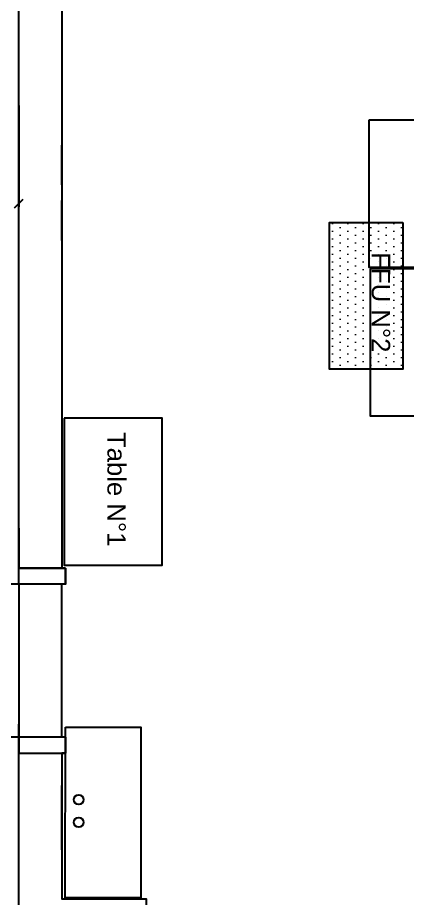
# Model space of a CAD drawing. Header units: millimetres. Extents: x -15291 to 293567, y -98510 to 49398.
# Drawn here: x 41036 to 44216, y 2268 to 9457 of the extents above; entities that cross this region are included whole.
import ezdxf

# ---------------------------------------------------------------- set-up
doc = ezdxf.new("R2010")
doc.units = ezdxf.units.MM
doc.header["$LTSCALE"] = 50
doc.header["$MEASUREMENT"] = 0
doc.linetypes.add('AUSGEZOGEN', pattern=[0])
doc.layers.get('0').update_dxf_attribs({"linetype": 'AUSGEZOGEN'})
for name, color, linetype in [('A1------D-(cotations)', 5, 'CONTINUOUS'), ('A1E61---E-(murs porteurs int+ext)', 6, 'CONTINUOUS'), ('A1E61---EV(murs porteurs int+ext  vue)', 8, 'CONTINUOUS'), ('A1E62---E-(murs non porteurs)', 3, 'CONTINUOUS'), ('EQUIP1', 7, 'AUSGEZOGEN')]:
    doc.layers.add(name, color=color, linetype=linetype)
doc.layers.add('AM_8', color=1, linetype='CONTINUOUS', lineweight=15)
doc.styles.add('Arial', font='arial.ttf')

msp = doc.modelspace()

# ---------------------------------------------------------------- hatches: boundary and pattern name
at = {"layer": 'AM_8'}
h = msp.add_hatch(dxfattribs=at)
h.set_pattern_fill('DOTS', color=4, scale=1000, angle=-90.01171, style=0)
h.set_pattern_definition([(269.988289374, (-152461478.18, 532909082.51), (62.493611539, -31.2627736586), [0, -62.5])])
h.paths.add_polyline_path([(43574.1, 7785.7), (43573.9, 6589.1), (44171.8, 6589), (44172.1, 7785.6)])

# ---------------------------------------------------------------- linework, layer by layer
for p, q in [((41425.9, 4964.2), (41395.9, 4964.2)), ((41425.9, 4834.2), (41425.9, 4964.2)), ((41425.7, 3584.2), (41425.6, 3454.2)), ((41425.6, 3454.2), (41395.6, 3454.2))]:
    msp.add_line(p, q)
at = {"color": 4}
msp.add_lwpolyline([(44179, 7785.6), (44178.7, 6589), (43580.8, 6589.1), (43581, 7785.7)], close=True, dxfattribs=at)
at = {"color": 25}
msp.add_lwpolyline([(41425.4, 3667.1), (42042.2, 3667), (42041.9, 2272.8), (41425.1, 2273)], close=True, dxfattribs=at)
for centre in [(41534.5, 3074.4), (41534.5, 2888.8)]:
    msp.add_circle(centre, 39.6, dxfattribs=at)
at = {"layer": 'A1------D-(cotations)'}
for p, q in [((41396.9, 9711.3), (41396.8, 9185.5)), ((41046.7, 8739.3), (41046.6, 7913.4)), ((41396.7, 8739.2), (41396.6, 7913.3)), ((41396.6, 8091.7), (41396.7, 8417.5)), ((41011.2, 7903.9), (41081.9, 7974.6)), ((41396.5, 7639.2), (41396.6, 7965.1)), ((41395.5, 2664.2), (41395.6, 3190.1))]:
    msp.add_line(p, q, dxfattribs=at)
at = {"layer": 'A1------D-(cotations)', "ltscale": 100}
for p, q in [((41046, 5290.8), (41045.9, 4964.9)), ((41045.6, 3364.3), (41045.7, 3690.2)), ((41045.5, 2664.3), (41045.6, 3190.2))]:
    msp.add_line(p, q, dxfattribs=at)
at = {"layer": 'A1E61---E-(murs porteurs int+ext)', "color": 0}
for points in [[(41045.9, 4964.3), (41047, 10064.3), (41797, 10064.1), (41796.9, 9764.1), (41396.9, 9764.2), (41396.9, 9764.2), (41395.9, 4964.2)], [(41045.6, 3454.3), (41395.6, 3454.2), (41395.4, 2264.2), (42085.4, 2264.1), (42085.3, 1964.1), (41045.3, 1964.3)]]:
    msp.add_lwpolyline(points, close=True, dxfattribs=at)
at = {"layer": 'A1E61---EV(murs porteurs int+ext  vue)'}
for p, q in [((41045.9, 4834.3), (41045.7, 3584.3)), ((41395.7, 3584.2), (41395.9, 4834.2))]:
    msp.add_line(p, q, dxfattribs=at)
at = {"layer": 'A1E62---E-(murs non porteurs)', "color": 0, "ltscale": 100}
for p, q in [((41045.9, 4834.3), (40895.9, 4834.3)), ((41045.7, 3584.3), (40895.7, 3584.3))]:
    msp.add_line(p, q, dxfattribs=at)
at = {"layer": 'A1E62---E-(murs non porteurs)', "color": 0}
for points in [[(41425.9, 4964.2), (41425.9, 4834.2), (41045.9, 4834.3), (41045.9, 4964.3)], [(41425.6, 3454.2), (41425.7, 3584.2), (41045.7, 3584.3), (41045.6, 3454.3)]]:
    msp.add_lwpolyline(points, close=True, dxfattribs=at)
at = {"layer": 'EQUIP1'}
for points in [[(43901.2, 8619.8), (43900.9, 7419.8), (44700.9, 7419.6), (44701.2, 8619.6)], [(43912.1, 7408), (43911.8, 6208), (44711.8, 6207.9), (44712.1, 7407.9)], [(41415, 6187.6), (41414.7, 4987.6), (42214.7, 4987.4), (42215, 6187.4)]]:
    msp.add_lwpolyline(points, close=True, dxfattribs=at)

# ---------------------------------------------------------------- texts
at = {"style": 'Arial'}
for s, p in [('FFU N°2', (43925.3, 7541.8)), ('Table N°1', (41768.5, 6075.2))]:
    msp.add_text(s, height=150, rotation=269.98829, dxfattribs=at).set_placement(p)

doc.saveas('drawing.dxf')
